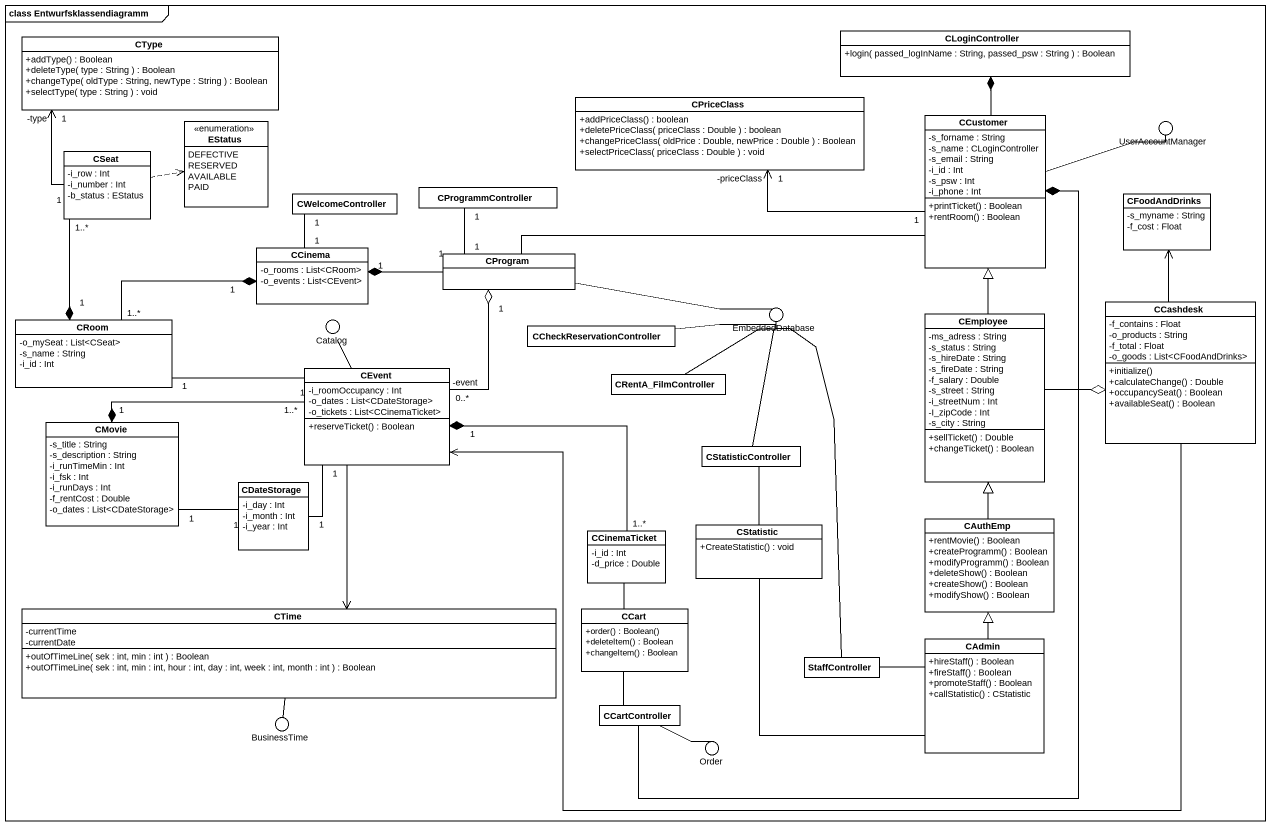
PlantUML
@startuml
mainframe class Entwurfsklassendiagramm
allowmixing
hide circle
hide empty members
skinparam classAttributeIconSize 0
class CType {
  +addType() : Boolean
  +deleteType( type : String ) : Boolean
  +changeType( oldType : String, newType : String ) : Boolean
  +selectType( type : String ) : void
}
class CLoginController {
  +login( passed_logInName : String, passed_psw : String ) : Boolean
}
class CPriceClass {
  +addPriceClass() : boolean
  +deletePriceClass( priceClass : Double ) : boolean
  +changePriceClass( oldPrice : Double, newPrice : Double ) : Boolean
  +selectPriceClass( priceClass : Double ) : void
}
enum EStatus {
  DEFECTIVE
  RESERVED
  AVAILABLE
  PAID
}
class CCustomer {
  -s_forname : String
  -s_name : CLoginController
  -s_email : String
  -i_id : Int
  -s_psw : Int
  -i_phone : Int
  +printTicket() : Boolean
  +rentRoom() : Boolean
}
() UserAccountManager
class CSeat {
  -i_row : Int
  -i_number : Int
  -b_status : EStatus
}
class CWelcomeController
class CProgrammController
class CFoodAndDrinks {
  -s_myname : String
  -f_cost : Float
}
class CCinema {
  -o_rooms : List<CRoom>
  -o_events : List<CEvent>
}
class CProgram
class CRoom {
  -o_mySeat : List<CSeat>
  -s_name : String
  -i_id : Int
}
() Catalog
class CCheckReservationController
() EmbeddedDatabase
class CEmployee {
  -ms_adress : String
  -s_status : String
  -s_hireDate : String
  -s_fireDate : String
  -f_salary : Double
  -s_street : String
  -i_streetNum : Int
  -I_zipCode : Int
  -s_city : String
  +sellTicket() : Double
  +changeTicket() : Boolean
}
class CCashdesk {
  -f_contains : Float
  -o_products : String
  -f_total : Float
  -o_goods : List<CFoodAndDrinks>
  +initialize()
  +calculateChange() : Double
  +occupancySeat() : Boolean
  +availableSeat() : Boolean
}
class CEvent {
  -i_roomOccupancy : Int
  -o_dates : List<CDateStorage>
  -o_tickets : List<CCinemaTicket>
  +reserveTicket() : Boolean
}
class CRentA_FilmController
class CMovie {
  -s_title : String
  -s_description : String
  -i_runTimeMin : Int
  -i_fsk : Int
  -i_runDays : Int
  -f_rentCost : Double
  -o_dates : List<CDateStorage>
}
class CStatisticController
class CDateStorage {
  -i_day : Int
  -i_month : Int
  -i_year : Int
}
class CStatistic {
  +CreateStatistic() : void
}
class CAuthEmp {
  +rentMovie() : Boolean
  +createProgramm() : Boolean
  +modifyProgramm() : Boolean
  +deleteShow() : Boolean
  +createShow() : Boolean
  +modifyShow() : Boolean
}
class CCinemaTicket {
  -i_id : Int
  -d_price : Double
}
class CTime {
  -currentTime
  -currentDate
  +outOfTimeLine( sek : int, min : int ) : Boolean
  +outOfTimeLine( sek : int, min : int, hour : int, day : int, week : int, month : int ) : Boolean
}
class CCart {
  +order() : Boolean()
  +deleteItem() : Boolean
  +changeItem() : Boolean
}
class CAdmin {
  +hireStaff() : Boolean
  +fireStaff() : Boolean
  +promoteStaff() : Boolean
  +callStatistic() : CStatistic
}
class StaffController
() BusinessTime
class CCartController
() Order
CLoginController *-- CCustomer
CCustomer "1" -left-> "-priceClass\n1" CPriceClass
CCustomer -right- UserAccountManager
CCustomer -left- CProgram
CCustomer *-- CCartController
CSeat "1" -up-> "-type\n1" CType
CSeat .right.> EStatus
CWelcomeController "1" -- "1" CCinema
CProgrammController "1" -- "1" CProgram
CCinema "1" *-right- "1" CProgram
CCinema "1" *-left- "1..*" CRoom
CProgram -right- EmbeddedDatabase
CProgram "1" o-- "0..*\n-event" CEvent
CRoom "1" *-up- "1..*" CSeat
CRoom "1" -right- "1" CEvent
CCheckReservationController -right- EmbeddedDatabase
CEmployee -up-|> CCustomer
CCashdesk -up-> CFoodAndDrinks
CCashdesk o-left- CEmployee
CCashdesk -left-> CEvent
CEvent -up- Catalog
CEvent "1" *-right- "1..*" CCinemaTicket
CEvent --> CTime
CRentA_FilmController -up- EmbeddedDatabase
CMovie "1" *-right- "1..*" CEvent
CStatisticController -up- EmbeddedDatabase
CDateStorage "1" -up- "1" CEvent
CDateStorage "1" -left- "1" CMovie
CStatistic -up- CStatisticController
CStatistic -- CAdmin
CAuthEmp -up-|> CEmployee
CCinemaTicket -- CCart
CTime -- BusinessTime
CAdmin -up-|> CAuthEmp
StaffController -up- EmbeddedDatabase
StaffController -right- CAdmin
CCartController -up- CCart
CCartController -right- Order
@enduml
